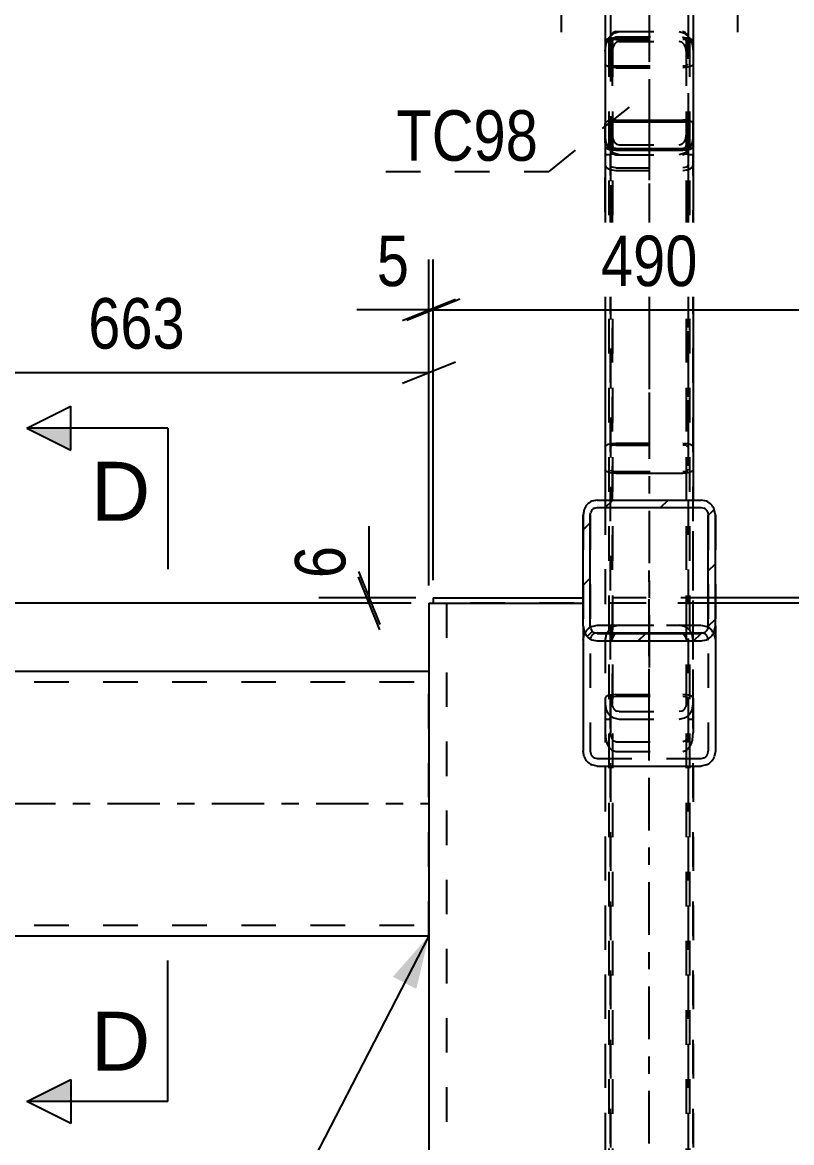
# Model space of a CAD drawing. Header units: millimetres. Extents: x 0 to 841, y 0 to 594.
# Drawn here: x 99.4 to 143, y 473.1 to 536.6 of the extents above; entities that cross this region are included whole.
import ezdxf

# ---------------------------------------------------------------- set-up
doc = ezdxf.new("R2010")
doc.units = ezdxf.units.MM
doc.linetypes.add('DXK_LINE_DOT2', pattern=[3.9198, 1.9599, -1.9599])
doc.linetypes.add('DXK_LINE_DOT3', pattern=[5.9187, 2.979, -0.9799, 0.9799, -0.9799])
doc.styles.add('Arial', font='arial.ttf', dxfattribs={"height": 0.2})
doc.styles.add('Arial Narrow', font='ARIALN.TTF', dxfattribs={"height": 0.2})

# ---------------------------------------------------------------- blocks, each defined once
blk = doc.blocks.new('Part-682121855-5937 - 5917')
at = {"color": 7, "linetype": 'DXK_LINE_DOT2'}
for p, q in [((132.445, 529.116), (132.445, 335.865)), ((132.745, 529.116), (132.445, 529.116)), ((132.445, 528.52), (132.491, 528.411)), ((132.745, 335.865), (132.745, 529.116)), ((132.768, 528.466), (132.745, 528.52)), ((137.145, 528.52), (137.122, 528.466)), ((137.445, 529.116), (137.145, 529.116)), ((137.145, 529.116), (137.145, 335.865)), ((137.399, 528.411), (137.445, 528.52)), ((137.445, 335.865), (137.445, 529.116)), ((132.491, 528.411), (132.621, 528.318)), ((132.621, 528.318), (132.815, 528.256)), ((132.833, 528.419), (132.768, 528.466)), ((132.815, 528.256), (133.045, 528.234)), ((132.93, 528.388), (132.833, 528.419)), ((133.045, 528.377), (132.93, 528.388)), ((133.045, 528.377), (136.845, 528.377)), ((133.045, 528.234), (136.845, 528.234)), ((136.96, 528.388), (136.845, 528.377)), ((136.845, 528.234), (137.075, 528.256)), ((137.057, 528.419), (136.96, 528.388)), ((137.122, 528.466), (137.057, 528.419)), ((137.075, 528.256), (137.269, 528.318)), ((137.269, 528.318), (137.399, 528.411)), ((132.491, 522.337), (132.445, 522.897)), ((132.745, 522.897), (132.768, 522.617)), ((137.122, 522.617), (137.145, 522.897)), ((137.445, 522.897), (137.399, 522.337)), ((132.93, 522.221), (133.045, 522.166)), ((133.045, 522.166), (136.845, 522.166)), ((136.845, 522.166), (136.96, 522.221)), ((133.045, 521.435), (132.815, 521.546)), ((137.075, 521.546), (136.845, 521.435)), ((133.045, 521.435), (136.845, 521.435))]:
    blk.add_line(p, q, dxfattribs=at)
for centre, radius, start, end in [((134.013, 522.5), 1.531, 186.08967, 218.53786), ((133.529, 522.698), 0.765, 186.08967, 218.53786), ((136.361, 522.698), 0.765, 321.46214, 353.91033), ((135.877, 522.5), 1.531, 321.46214, 353.91033)]:
    blk.add_arc(centre, radius, start, end, dxfattribs=at)
blk = doc.blocks.new('Part-682121855-5999 - 5917')
at = {"color": 2, "linetype": 'Continuous'}
for p, q in [((122.697, 503.985), (131.195, 503.985)), ((122.697, 503.985), (122.697, 503.685)), ((147.197, 503.985), (138.695, 503.985)), ((147.197, 503.985), (147.197, 503.685)), ((122.697, 503.685), (123.535, 503.685)), ((147.197, 503.685), (146.358, 503.685))]:
    blk.add_line(p, q, dxfattribs=at)
at = {"color": 7, "linetype": 'DXK_LINE_DOT2'}
for p, q in [((138.695, 503.985), (131.195, 503.985)), ((146.358, 503.685), (123.535, 503.685))]:
    blk.add_line(p, q, dxfattribs=at)
blk = doc.blocks.new('Part-682121855-5988 - 5917')
at = {"color": 7, "linetype": 'DXK_LINE_DOT2'}
for p, q in [((132.491, 498.385), (132.445, 498.304)), ((132.445, 498.304), (132.445, 432.794)), ((132.621, 498.454), (132.491, 498.385)), ((132.815, 498.5), (132.621, 498.454)), ((132.745, 498.304), (132.768, 498.345)), ((132.745, 498.304), (132.745, 432.794)), ((132.768, 498.345), (132.833, 498.379)), ((133.045, 498.516), (132.815, 498.5)), ((132.833, 498.379), (132.93, 498.402)), ((132.93, 498.402), (133.045, 498.41)), ((133.045, 498.516), (136.845, 498.516)), ((133.045, 498.41), (136.845, 498.41)), ((137.075, 498.5), (136.845, 498.516)), ((136.845, 498.41), (136.96, 498.402)), ((136.96, 498.402), (137.057, 498.379)), ((137.057, 498.379), (137.122, 498.345)), ((137.269, 498.454), (137.075, 498.5)), ((137.122, 498.345), (137.145, 498.304)), ((137.145, 498.304), (137.145, 432.794)), ((137.399, 498.385), (137.269, 498.454)), ((137.445, 498.304), (137.399, 498.385)), ((137.445, 498.304), (137.445, 432.794)), ((132.445, 497.114), (132.745, 497.114)), ((137.145, 497.114), (137.445, 497.114)), ((132.445, 496.359), (132.491, 495.946)), ((132.768, 496.152), (132.745, 496.359)), ((137.145, 496.359), (137.122, 496.152)), ((137.399, 495.946), (137.445, 496.359)), ((133.045, 495.819), (132.93, 495.86)), ((133.045, 495.819), (136.845, 495.819)), ((136.96, 495.86), (136.845, 495.819)), ((132.815, 495.362), (133.045, 495.28)), ((133.045, 495.28), (136.845, 495.28)), ((136.845, 495.28), (137.075, 495.362))]:
    blk.add_line(p, q, dxfattribs=at)
for centre, radius, start, end in [((133.264, 496.237), 0.503, 189.69674, 228.47283), ((136.626, 496.237), 0.503, 311.52717, 350.30326), ((133.482, 496.115), 1.006, 189.69674, 228.47283), ((136.408, 496.115), 1.006, 311.52717, 350.30326)]:
    blk.add_arc(centre, radius, start, end, dxfattribs=at)
blk = doc.blocks.new('Part-682121855-5933 - 5917')
at = {"color": 7, "linetype": 'DXK_LINE_DOT2'}
for p, q in [((132.506, 535.412), (132.679, 535.775)), ((132.679, 535.775), (132.939, 536.017)), ((132.939, 536.017), (133.245, 536.102)), ((133.092, 535.5), (132.962, 535.379)), ((133.245, 535.543), (133.092, 535.5)), ((133.245, 536.102), (136.645, 536.102)), ((133.245, 535.543), (136.645, 535.543)), ((136.645, 536.102), (136.951, 536.017)), ((136.798, 535.5), (136.645, 535.543)), ((136.928, 535.379), (136.798, 535.5)), ((136.951, 536.017), (137.211, 535.775)), ((137.211, 535.775), (137.384, 535.412)), ((132.445, 534.984), (132.506, 535.412)), ((132.445, 534.984), (132.445, 511.258)), ((132.875, 535.198), (132.845, 534.984)), ((132.845, 534.984), (132.845, 497.965)), ((132.962, 535.379), (132.875, 535.198)), ((137.015, 535.198), (136.928, 535.379)), ((137.045, 534.984), (137.015, 535.198)), ((137.045, 534.984), (137.045, 497.965)), ((137.384, 535.412), (137.445, 534.984)), ((137.445, 534.984), (137.445, 511.258)), ((132.506, 529.806), (132.445, 530.234)), ((132.679, 529.443), (132.506, 529.806)), ((132.845, 530.234), (132.875, 530.02)), ((132.875, 530.02), (132.962, 529.838)), ((132.962, 529.838), (133.092, 529.717)), ((136.798, 529.717), (136.928, 529.838)), ((136.928, 529.838), (137.015, 530.02)), ((137.015, 530.02), (137.045, 530.234)), ((137.384, 529.806), (137.211, 529.443)), ((137.445, 530.234), (137.384, 529.806)), ((132.939, 529.201), (132.679, 529.443)), ((133.245, 529.116), (132.939, 529.201)), ((133.092, 529.717), (133.245, 529.675)), ((133.245, 529.675), (136.645, 529.675)), ((136.645, 529.675), (136.798, 529.717)), ((136.951, 529.201), (136.645, 529.116)), ((137.211, 529.443), (136.951, 529.201)), ((133.245, 529.116), (136.645, 529.116)), ((132.445, 509.533), (132.445, 497.965)), ((137.445, 497.965), (137.445, 509.533)), ((132.506, 501.909), (132.445, 501.584)), ((133.245, 502.435), (132.939, 502.37)), ((133.092, 501.977), (133.245, 502.009)), ((133.245, 502.435), (136.645, 502.435)), ((133.245, 502.009), (136.645, 502.009)), ((136.951, 502.37), (136.645, 502.435)), ((136.645, 502.009), (136.798, 501.977)), ((137.445, 501.584), (137.384, 501.909)), ((132.845, 501.584), (132.875, 501.746)), ((137.015, 501.746), (137.045, 501.584)), ((132.445, 497.965), (132.506, 497.64)), ((132.875, 497.802), (132.845, 497.965)), ((133.245, 497.54), (133.092, 497.572)), ((133.245, 497.54), (136.645, 497.54)), ((136.798, 497.572), (136.645, 497.54)), ((137.045, 497.965), (137.015, 497.802)), ((137.384, 497.64), (137.445, 497.965)), ((132.939, 497.179), (133.245, 497.114)), ((133.245, 497.114), (136.645, 497.114)), ((136.645, 497.114), (136.951, 497.179))]:
    blk.add_line(p, q, dxfattribs=at)
at = {"color": 7, "linetype": 'DXK_LINE_DOT3'}
blk.add_line((134.945, 532.609), (134.945, 499.774), dxfattribs=at)
at = {"color": 2, "linetype": 'Continuous'}
for p, q in [((132.445, 511.258), (132.445, 509.533)), ((137.445, 511.258), (137.445, 509.533))]:
    blk.add_line(p, q, dxfattribs=at)
at = {"color": 7, "linetype": 'DXK_LINE_DOT2'}
for centre, radius, start, end in [((133.28, 501.616), 0.827, 114.31998, 159.2417), ((133.262, 501.6), 0.414, 114.31998, 159.2417), ((136.628, 501.6), 0.414, 20.7583, 65.68002), ((136.61, 501.616), 0.827, 20.7583, 65.68002), ((133.28, 497.933), 0.827, 200.7583, 245.68002), ((133.262, 497.949), 0.414, 200.7583, 245.68002), ((136.628, 497.949), 0.414, 294.31998, 339.2417), ((136.61, 497.933), 0.827, 294.31998, 339.2417)]:
    blk.add_arc(centre, radius, start, end, dxfattribs=at)
blk = doc.blocks.new('Part-682121855-5934 - 5917')
at = {"linetype": 'Continuous'}
h = blk.add_hatch(dxfattribs=at)
h.set_pattern_fill('', scale=0.7, style=0, pattern_type=0)
h.set_pattern_definition([(45, (138.634, 509.0072), (-1.57154, 1.57154), [])])
h.paths.add_polyline_path([(138.695, 508.681), (138.634, 509.007), (138.461, 509.283), (138.201, 509.468), (137.895, 509.533), (131.995, 509.533), (131.689, 509.468), (131.429, 509.283), (131.256, 509.007), (131.195, 508.681), (131.195, 502.403), (131.256, 502.077), (131.429, 501.801), (131.689, 501.616), (131.995, 501.551), (137.895, 501.551), (138.201, 501.616), (138.461, 501.801), (138.634, 502.077), (138.695, 502.403)])
h.paths.add_polyline_path([(138.265, 502.24), (138.178, 502.102), (138.048, 502.009), (137.895, 501.977), (131.995, 501.977), (131.842, 502.009), (131.712, 502.102), (131.625, 502.24), (131.595, 502.403), (131.595, 508.681), (131.625, 508.844), (131.712, 508.982), (131.842, 509.075), (131.995, 509.107), (137.895, 509.107), (138.048, 509.075), (138.178, 508.982), (138.265, 508.844), (138.295, 508.681), (138.295, 502.403)])
at = {"color": 2, "linetype": 'Continuous'}
for p, q in [((131.995, 509.533), (131.689, 509.468)), ((131.995, 509.533), (137.895, 509.533)), ((138.201, 509.468), (137.895, 509.533)), ((131.256, 509.007), (131.195, 508.681)), ((131.595, 508.681), (131.625, 508.844)), ((131.842, 509.075), (131.995, 509.107)), ((131.995, 509.107), (137.895, 509.107)), ((137.895, 509.107), (138.048, 509.075)), ((138.265, 508.844), (138.295, 508.681)), ((138.695, 508.681), (138.634, 509.007)), ((131.195, 502.403), (131.195, 508.681)), ((131.595, 502.403), (131.595, 508.681)), ((138.295, 502.403), (138.295, 508.681)), ((138.695, 502.403), (138.695, 508.681)), ((131.195, 502.403), (131.195, 495.304)), ((131.195, 502.403), (131.256, 502.077)), ((131.625, 502.24), (131.595, 502.403)), ((131.995, 501.977), (131.842, 502.009)), ((131.995, 502.009), (131.92, 501.993)), ((131.995, 502.009), (137.895, 502.009)), ((131.995, 501.977), (137.895, 501.977)), ((137.97, 501.993), (137.895, 502.009)), ((138.048, 502.009), (137.895, 501.977)), ((138.295, 502.403), (138.265, 502.24)), ((138.634, 502.077), (138.695, 502.403)), ((138.695, 502.403), (138.695, 495.304)), ((131.689, 501.616), (131.995, 501.551)), ((131.995, 501.551), (137.895, 501.551)), ((137.895, 501.551), (138.201, 501.616)), ((131.256, 494.979), (131.195, 495.304)), ((138.695, 495.304), (138.634, 494.979)), ((131.995, 494.453), (131.689, 494.518)), ((131.995, 494.453), (137.895, 494.453)), ((138.201, 494.518), (137.895, 494.453))]:
    blk.add_line(p, q, dxfattribs=at)
at = {"color": 7, "linetype": 'DXK_LINE_DOT2'}
for p, q in [((131.195, 508.681), (131.195, 502.403)), ((131.595, 508.681), (131.595, 495.304)), ((138.295, 508.681), (138.295, 495.304)), ((138.695, 508.681), (138.695, 502.403)), ((131.195, 501.583), (131.256, 501.909)), ((131.689, 502.37), (131.995, 502.434)), ((131.92, 501.993), (131.842, 501.976)), ((131.995, 502.434), (137.895, 502.434)), ((137.895, 502.434), (138.201, 502.37)), ((138.048, 501.976), (137.97, 501.993)), ((138.634, 501.909), (138.695, 501.583)), ((131.625, 501.746), (131.595, 501.583)), ((138.295, 501.583), (138.265, 501.746)), ((131.595, 495.304), (131.625, 495.141)), ((131.842, 494.911), (131.995, 494.879)), ((131.995, 494.879), (137.895, 494.879)), ((137.895, 494.879), (138.048, 494.911)), ((138.265, 495.141), (138.295, 495.304))]:
    blk.add_line(p, q, dxfattribs=at)
at = {"color": 7, "linetype": 'DXK_LINE_DOT3'}
blk.add_line((134.945, 495.024), (134.945, 505.542), dxfattribs=at)
at = {"color": 2, "linetype": 'Continuous'}
for centre, radius, start, end in [((132.03, 508.714), 0.827, 114.31994, 159.24166), ((137.86, 508.714), 0.827, 20.75834, 65.68006), ((132.012, 508.698), 0.414, 114.31994, 159.24166), ((137.878, 508.698), 0.414, 20.75834, 65.68006), ((132.03, 502.37), 0.827, 200.75834, 245.68006), ((132.012, 502.386), 0.414, 200.75834, 245.68006), ((137.878, 502.386), 0.414, 294.31994, 339.24166), ((137.86, 502.37), 0.827, 294.31994, 339.24166), ((132.03, 495.272), 0.827, 200.75834, 245.68006), ((137.86, 495.272), 0.827, 294.31994, 339.24166)]:
    blk.add_arc(centre, radius, start, end, dxfattribs=at)
at = {"color": 7, "linetype": 'DXK_LINE_DOT2'}
for centre, radius, start, end in [((132.03, 501.616), 0.827, 114.31994, 159.24166), ((132.012, 501.599), 0.414, 114.31994, 159.24166), ((137.878, 501.599), 0.414, 20.75834, 65.68006), ((137.86, 501.616), 0.827, 20.75834, 65.68006), ((132.012, 495.288), 0.414, 200.75834, 245.68006), ((137.878, 495.288), 0.414, 294.31994, 339.24166)]:
    blk.add_arc(centre, radius, start, end, dxfattribs=at)
blk = doc.blocks.new('Part-682121855-5952 - 5917')
at = {"color": 2, "linetype": 'Continuous'}
for p, q in [((68.696, 499.826), (89.283, 499.826)), ((97.64, 499.826), (122.447, 499.826)), ((68.696, 484.826), (122.447, 484.826))]:
    blk.add_line(p, q, dxfattribs=at)
at = {"color": 7, "linetype": 'DXK_LINE_DOT2'}
for p, q in [((68.696, 499.826), (68.696, 484.826)), ((89.283, 499.826), (97.64, 499.826)), ((122.447, 484.826), (122.447, 499.826)), ((68.696, 499.226), (122.447, 499.226)), ((68.696, 485.426), (122.447, 485.426))]:
    blk.add_line(p, q, dxfattribs=at)
at = {"color": 7, "linetype": 'DXK_LINE_DOT3'}
blk.add_line((68.696, 492.326), (122.447, 492.326), dxfattribs=at)
blk = doc.blocks.new('Part-682121855-6040 - 5917')
at = {"color": 2, "linetype": 'Continuous'}
for p, q in [((122.447, 503.685), (122.447, 307.326)), ((122.447, 503.685), (122.697, 503.685)), ((123.535, 503.685), (124.447, 503.685)), ((124.447, 503.685), (131.195, 503.685)), ((146.358, 503.685), (138.695, 503.685))]:
    blk.add_line(p, q, dxfattribs=at)
at = {"color": 7, "linetype": 'DXK_LINE_DOT2'}
for p, q in [((122.447, 503.685), (123.535, 503.685)), ((122.697, 503.685), (123.032, 503.685)), ((123.447, 503.685), (123.447, 307.326)), ((138.695, 503.685), (131.195, 503.685))]:
    blk.add_line(p, q, dxfattribs=at)
at = {"color": 7, "linetype": 'DXK_LINE_DOT3'}
blk.add_line((134.947, 307.326), (134.947, 503.685), dxfattribs=at)
blk = doc.blocks.new('Part-682121855-6041 - 5917')
at = {"color": 7, "linetype": 'DXK_LINE_DOT2'}
for p, q in [((132.688, 535.725), (132.658, 535.491)), ((132.658, 535.491), (132.658, 363.284)), ((132.775, 535.923), (132.688, 535.725)), ((132.904, 536.055), (132.775, 535.923)), ((132.858, 535.491), (132.873, 535.608)), ((132.858, 535.491), (132.858, 363.284)), ((132.873, 535.608), (132.916, 535.707)), ((133.058, 536.102), (132.904, 536.055)), ((132.916, 535.707), (132.981, 535.773)), ((132.981, 535.773), (133.058, 535.796)), ((133.058, 536.102), (136.833, 536.102)), ((133.058, 535.796), (136.833, 535.796)), ((136.986, 536.055), (136.833, 536.102)), ((136.833, 535.796), (136.909, 535.773)), ((136.909, 535.773), (136.974, 535.707)), ((136.974, 535.707), (137.017, 535.608)), ((137.115, 535.923), (136.986, 536.055)), ((137.017, 535.608), (137.033, 535.491)), ((137.033, 535.491), (137.033, 363.284)), ((137.202, 535.725), (137.115, 535.923)), ((137.233, 535.491), (137.202, 535.725)), ((137.233, 535.491), (137.233, 363.284)), ((132.658, 529.727), (132.688, 529.493)), ((132.688, 529.493), (132.775, 529.295)), ((132.775, 529.295), (132.904, 529.162)), ((132.873, 529.61), (132.858, 529.727)), ((132.916, 529.511), (132.873, 529.61)), ((132.904, 529.162), (133.058, 529.116)), ((132.981, 529.444), (132.916, 529.511)), ((133.058, 529.421), (132.981, 529.444)), ((133.058, 529.421), (136.833, 529.421)), ((136.909, 529.444), (136.833, 529.421)), ((136.833, 529.116), (136.986, 529.162)), ((136.974, 529.511), (136.909, 529.444)), ((137.017, 529.61), (136.974, 529.511)), ((136.986, 529.162), (137.115, 529.295)), ((137.033, 529.727), (137.017, 529.61)), ((137.115, 529.295), (137.202, 529.493)), ((137.202, 529.493), (137.233, 529.727)), ((133.058, 529.116), (136.833, 529.116))]:
    blk.add_line(p, q, dxfattribs=at)
blk = doc.blocks.new('Part-682121855-23657 - 5917')
at = {"color": 7, "linetype": 'DXK_LINE_DOT3'}
blk.add_line((134.945, 549.196), (134.945, 513.196), dxfattribs=at)
at = {"color": 7, "linetype": 'DXK_LINE_DOT2'}
for p, q in [((132.621, 540.59), (132.491, 540.524)), ((132.815, 540.635), (132.621, 540.59)), ((133.045, 540.65), (132.815, 540.635)), ((133.045, 540.65), (136.845, 540.65)), ((137.075, 540.635), (136.845, 540.65)), ((137.269, 540.59), (137.075, 540.635)), ((137.399, 540.524), (137.269, 540.59)), ((132.491, 540.524), (132.445, 540.446)), ((132.445, 540.446), (132.445, 537.143)), ((132.745, 540.446), (132.768, 540.485)), ((132.745, 540.446), (132.745, 539.148)), ((132.768, 540.485), (132.833, 540.518)), ((132.833, 540.518), (132.93, 540.54)), ((132.93, 540.54), (133.045, 540.548)), ((133.045, 540.548), (136.845, 540.548)), ((136.845, 540.548), (136.96, 540.54)), ((136.96, 540.54), (137.057, 540.518)), ((137.057, 540.518), (137.122, 540.485)), ((137.122, 540.485), (137.145, 540.446)), ((137.145, 540.446), (137.145, 537.143)), ((137.145, 540.446), (137.145, 521.947)), ((137.445, 540.446), (137.399, 540.524)), ((137.445, 540.446), (137.445, 521.947)), ((132.445, 539.148), (132.445, 537.143)), ((132.445, 539.148), (132.491, 539.07)), ((132.491, 539.07), (132.621, 539.004)), ((132.621, 539.004), (132.815, 538.959)), ((132.745, 539.148), (132.745, 521.947)), ((132.768, 539.109), (132.745, 539.148)), ((132.833, 539.076), (132.768, 539.109)), ((132.815, 538.959), (133.045, 538.944)), ((132.93, 539.054), (132.833, 539.076)), ((133.045, 539.046), (132.93, 539.054)), ((133.045, 539.046), (136.845, 539.046)), ((133.045, 538.944), (136.845, 538.944)), ((136.96, 539.054), (136.845, 539.046)), ((136.845, 538.944), (137.075, 538.959)), ((137.057, 539.076), (136.96, 539.054)), ((137.122, 539.109), (137.057, 539.076)), ((137.075, 538.959), (137.269, 539.004)), ((137.145, 539.148), (137.122, 539.109)), ((137.269, 539.004), (137.399, 539.07)), ((137.399, 539.07), (137.445, 539.148)), ((132.445, 521.947), (132.445, 530.881)), ((137.445, 530.881), (137.445, 521.947)), ((132.621, 523.389), (132.815, 523.433)), ((132.815, 523.433), (133.045, 523.449)), ((133.045, 523.449), (136.845, 523.449)), ((136.845, 523.449), (137.075, 523.433)), ((137.075, 523.433), (137.269, 523.389)), ((132.445, 523.244), (132.491, 523.322)), ((132.491, 523.322), (132.621, 523.389)), ((132.768, 523.283), (132.745, 523.244)), ((132.833, 523.316), (132.768, 523.283)), ((132.93, 523.338), (132.833, 523.316)), ((133.045, 523.346), (132.93, 523.338)), ((133.045, 523.346), (136.845, 523.346)), ((136.96, 523.338), (136.845, 523.346)), ((137.057, 523.316), (136.96, 523.338)), ((137.122, 523.283), (137.057, 523.316)), ((137.145, 523.244), (137.122, 523.283)), ((137.269, 523.389), (137.399, 523.322)), ((137.399, 523.322), (137.445, 523.244)), ((132.491, 521.868), (132.445, 521.947)), ((132.621, 521.802), (132.491, 521.868)), ((132.815, 521.757), (132.621, 521.802)), ((132.745, 521.947), (132.768, 521.907)), ((132.768, 521.907), (132.833, 521.874)), ((133.045, 521.742), (132.815, 521.757)), ((132.833, 521.874), (132.93, 521.852)), ((132.93, 521.852), (133.045, 521.844)), ((133.045, 521.844), (136.845, 521.844)), ((133.045, 521.742), (136.845, 521.742)), ((136.845, 521.844), (136.96, 521.852)), ((137.075, 521.757), (136.845, 521.742)), ((136.96, 521.852), (137.057, 521.874)), ((137.057, 521.874), (137.122, 521.907)), ((137.269, 521.802), (137.075, 521.757)), ((137.122, 521.907), (137.145, 521.947)), ((137.399, 521.868), (137.269, 521.802)), ((137.445, 521.947), (137.399, 521.868))]:
    blk.add_line(p, q, dxfattribs=at)
at = {"color": 2, "linetype": 'Continuous'}
for p, q in [((132.445, 537.143), (132.445, 530.881)), ((137.445, 537.143), (137.445, 530.881))]:
    blk.add_line(p, q, dxfattribs=at)
blk = doc.blocks.new('Part-682121855-23659 - 5917')
at = {"color": 7, "linetype": 'DXK_LINE_DOT2'}
for p, q in [((132.491, 552.837), (132.445, 552.758)), ((132.445, 552.758), (132.445, 534.259)), ((132.621, 552.903), (132.491, 552.837)), ((132.815, 552.947), (132.621, 552.903)), ((132.745, 552.758), (132.768, 552.797)), ((132.745, 552.758), (132.745, 534.259)), ((132.768, 552.797), (132.833, 552.831)), ((133.045, 552.963), (132.815, 552.947)), ((132.833, 552.831), (132.93, 552.853)), ((132.93, 552.853), (133.045, 552.861)), ((133.045, 552.963), (136.845, 552.963)), ((133.045, 552.861), (136.845, 552.861)), ((137.075, 552.947), (136.845, 552.963)), ((136.845, 552.861), (136.96, 552.853)), ((136.96, 552.853), (137.057, 552.831)), ((137.057, 552.831), (137.122, 552.797)), ((137.269, 552.903), (137.075, 552.947)), ((137.122, 552.797), (137.145, 552.758)), ((137.145, 551.461), (137.145, 552.758)), ((137.145, 552.758), (137.145, 534.259)), ((137.399, 552.837), (137.269, 552.903)), ((137.445, 552.758), (137.399, 552.837)), ((137.445, 552.758), (137.445, 534.259)), ((132.445, 551.461), (132.491, 551.383)), ((132.491, 551.383), (132.621, 551.316)), ((132.768, 551.422), (132.745, 551.461)), ((132.833, 551.389), (132.768, 551.422)), ((132.93, 551.366), (132.833, 551.389)), ((137.057, 551.389), (136.96, 551.366)), ((137.122, 551.422), (137.057, 551.389)), ((137.145, 551.461), (137.122, 551.422)), ((137.269, 551.316), (137.399, 551.383)), ((137.399, 551.383), (137.445, 551.461)), ((132.621, 551.316), (132.815, 551.272)), ((132.745, 551.288), (132.745, 534.259)), ((132.815, 551.272), (133.045, 551.256)), ((133.045, 551.359), (132.93, 551.366)), ((133.045, 551.359), (136.845, 551.359)), ((133.045, 551.256), (136.845, 551.256)), ((136.96, 551.366), (136.845, 551.359)), ((136.845, 551.256), (137.075, 551.272)), ((137.075, 551.272), (137.269, 551.316)), ((132.445, 543.01), (132.445, 534.259)), ((137.445, 543.01), (137.445, 534.259)), ((132.445, 535.556), (132.491, 535.635)), ((132.491, 535.635), (132.621, 535.701)), ((132.621, 535.701), (132.815, 535.746)), ((132.768, 535.596), (132.745, 535.556)), ((132.833, 535.629), (132.768, 535.596)), ((132.815, 535.746), (133.045, 535.761)), ((132.93, 535.651), (132.833, 535.629)), ((133.045, 535.659), (132.93, 535.651)), ((133.045, 535.761), (136.845, 535.761)), ((133.045, 535.659), (136.845, 535.659)), ((136.845, 535.761), (137.075, 535.746)), ((136.96, 535.651), (136.845, 535.659)), ((137.057, 535.629), (136.96, 535.651)), ((137.122, 535.596), (137.057, 535.629)), ((137.075, 535.746), (137.269, 535.701)), ((137.145, 535.556), (137.122, 535.596)), ((137.269, 535.701), (137.399, 535.635)), ((137.399, 535.635), (137.445, 535.556)), ((132.491, 534.181), (132.445, 534.259)), ((132.745, 534.259), (132.768, 534.22)), ((132.768, 534.22), (132.833, 534.187)), ((137.057, 534.187), (137.122, 534.22)), ((137.122, 534.22), (137.145, 534.259)), ((137.445, 534.259), (137.399, 534.181)), ((132.621, 534.114), (132.491, 534.181)), ((132.815, 534.07), (132.621, 534.114)), ((133.045, 534.054), (132.815, 534.07)), ((132.833, 534.187), (132.93, 534.165)), ((132.93, 534.165), (133.045, 534.157)), ((133.045, 534.157), (136.845, 534.157)), ((133.045, 534.054), (136.845, 534.054)), ((136.845, 534.157), (136.96, 534.165)), ((137.075, 534.07), (136.845, 534.054)), ((136.96, 534.165), (137.057, 534.187)), ((137.269, 534.114), (137.075, 534.07)), ((137.399, 534.181), (137.269, 534.114))]:
    blk.add_line(p, q, dxfattribs=at)
at = {"color": 7, "linetype": 'DXK_LINE_DOT3'}
blk.add_line((134.945, 552.11), (134.945, 534.908), dxfattribs=at)
at = {"color": 2, "linetype": 'Continuous'}
for p, q in [((132.445, 549.456), (132.445, 543.01)), ((137.445, 549.456), (137.445, 543.01))]:
    blk.add_line(p, q, dxfattribs=at)
blk = doc.blocks.new('Part-682121855-23661 - 5917')
at = {"color": 2, "linetype": 'Continuous'}
for p, q in [((132.815, 531.07), (132.621, 531.026)), ((133.045, 531.086), (132.815, 531.07)), ((133.045, 531.086), (136.845, 531.086)), ((137.075, 531.07), (136.845, 531.086)), ((137.269, 531.026), (137.075, 531.07)), ((132.491, 530.959), (132.445, 530.881)), ((132.445, 530.881), (132.445, 529.584)), ((132.621, 531.026), (132.491, 530.959)), ((132.745, 530.881), (132.768, 530.92)), ((132.745, 530.881), (132.745, 529.584)), ((132.768, 530.92), (132.833, 530.953)), ((132.833, 530.953), (132.93, 530.976)), ((132.93, 530.976), (133.045, 530.983)), ((133.045, 530.983), (136.845, 530.983)), ((136.845, 530.983), (136.96, 530.976)), ((136.96, 530.976), (137.057, 530.953)), ((137.057, 530.953), (137.122, 530.92)), ((137.122, 530.92), (137.145, 530.881)), ((137.145, 529.584), (137.145, 530.881)), ((137.399, 530.959), (137.269, 531.026)), ((137.445, 530.881), (137.399, 530.959)), ((137.445, 529.584), (137.445, 530.881)), ((132.445, 529.584), (132.445, 511.258)), ((132.445, 529.584), (132.491, 529.505)), ((132.491, 529.505), (132.621, 529.439)), ((132.621, 529.439), (132.815, 529.394)), ((132.768, 529.545), (132.745, 529.584)), ((132.833, 529.511), (132.768, 529.545)), ((132.815, 529.394), (133.045, 529.379)), ((132.93, 529.489), (132.833, 529.511)), ((133.045, 529.481), (132.93, 529.489)), ((133.045, 529.481), (136.845, 529.481)), ((133.045, 529.379), (136.845, 529.379)), ((136.96, 529.489), (136.845, 529.481)), ((136.845, 529.379), (137.075, 529.394)), ((137.057, 529.511), (136.96, 529.489)), ((137.122, 529.545), (137.057, 529.511)), ((137.075, 529.394), (137.269, 529.439)), ((137.145, 529.584), (137.122, 529.545)), ((137.269, 529.439), (137.399, 529.505)), ((137.399, 529.505), (137.445, 529.584)), ((137.445, 529.584), (137.445, 511.258)), ((132.491, 511.18), (132.445, 511.258)), ((132.621, 511.114), (132.491, 511.18)), ((132.815, 511.069), (132.621, 511.114)), ((133.045, 511.054), (132.815, 511.069)), ((133.045, 511.054), (136.845, 511.054)), ((137.075, 511.069), (136.845, 511.054)), ((137.269, 511.114), (137.075, 511.069)), ((137.399, 511.18), (137.269, 511.114)), ((137.445, 511.258), (137.399, 511.18))]:
    blk.add_line(p, q, dxfattribs=at)
at = {"color": 7, "linetype": 'DXK_LINE_DOT2'}
for p, q in [((137.145, 530.881), (137.145, 511.258)), ((137.445, 530.881), (137.445, 529.584)), ((132.745, 529.584), (132.745, 511.258)), ((132.445, 512.556), (132.491, 512.634)), ((132.491, 512.634), (132.621, 512.701)), ((132.621, 512.701), (132.815, 512.745)), ((132.833, 512.628), (132.768, 512.595)), ((132.815, 512.745), (133.045, 512.761)), ((132.93, 512.65), (132.833, 512.628)), ((133.045, 512.658), (132.93, 512.65)), ((133.045, 512.761), (136.845, 512.761)), ((133.045, 512.658), (136.845, 512.658)), ((136.845, 512.761), (137.075, 512.745)), ((136.96, 512.65), (136.845, 512.658)), ((137.057, 512.628), (136.96, 512.65)), ((137.057, 512.628), (137.075, 512.619)), ((137.075, 512.745), (137.269, 512.701)), ((137.269, 512.701), (137.399, 512.634)), ((137.399, 512.634), (137.445, 512.556)), ((132.768, 512.595), (132.745, 512.556)), ((137.075, 512.619), (137.122, 512.595)), ((137.145, 512.556), (137.122, 512.595)), ((132.745, 511.258), (132.768, 511.219)), ((132.768, 511.219), (132.833, 511.186)), ((132.833, 511.186), (132.93, 511.164)), ((132.93, 511.164), (133.045, 511.156)), ((133.045, 511.156), (136.845, 511.156)), ((136.845, 511.156), (136.96, 511.164)), ((136.96, 511.164), (137.057, 511.186)), ((137.057, 511.186), (137.122, 511.219)), ((137.122, 511.219), (137.145, 511.258))]:
    blk.add_line(p, q, dxfattribs=at)
blk = doc.blocks.new('Bolt-682121855-23662 - 5917')
at = {"linetype": 'Continuous'}
for points in [[(129.946, 541.967), (129.832, 541.971), (129.722, 541.983), (129.623, 542.003), (129.537, 542.029), (129.47, 542.061), (129.423, 542.097), (129.399, 542.135), (129.399, 542.175), (129.423, 542.213), (129.47, 542.249), (129.537, 542.281), (129.623, 542.307), (129.722, 542.327), (129.832, 542.339), (129.946, 542.343), (130.06, 542.339), (130.17, 542.327), (130.269, 542.307), (130.355, 542.281), (130.422, 542.249), (130.469, 542.213), (130.493, 542.175), (130.493, 542.135), (130.469, 542.097), (130.422, 542.061), (130.355, 542.029), (130.269, 542.003), (130.17, 541.983), (130.06, 541.971)], [(129.946, 538.374), (129.832, 538.379), (129.722, 538.391), (129.623, 538.41), (129.537, 538.437), (129.47, 538.468), (129.423, 538.504), (129.399, 538.543), (129.399, 538.582), (129.423, 538.621), (129.47, 538.657), (129.537, 538.688), (129.623, 538.715), (129.722, 538.734), (129.832, 538.747), (129.946, 538.751), (130.06, 538.747), (130.17, 538.734), (130.269, 538.715), (130.355, 538.688), (130.422, 538.657), (130.469, 538.621), (130.493, 538.582), (130.493, 538.543), (130.469, 538.504), (130.422, 538.468), (130.355, 538.437), (130.269, 538.41), (130.17, 538.391), (130.06, 538.379)]]:
    blk.add_hatch(color=1, dxfattribs=at).paths.add_polyline_path(points)
at = {"color": 1, "linetype": 'Continuous'}
for p, q in [((129.946, 543.329), (129.946, 539.665)), ((129.946, 539.737), (129.946, 536.072))]:
    blk.add_line(p, q, dxfattribs=at)
blk = doc.blocks.new('Bolt-682121855-23663 - 5917')
at = {"linetype": 'Continuous'}
for points in [[(139.946, 541.967), (139.832, 541.971), (139.722, 541.983), (139.623, 542.003), (139.537, 542.029), (139.47, 542.061), (139.423, 542.097), (139.399, 542.135), (139.399, 542.175), (139.423, 542.213), (139.47, 542.249), (139.537, 542.281), (139.623, 542.307), (139.722, 542.327), (139.832, 542.339), (139.946, 542.343), (140.06, 542.339), (140.17, 542.327), (140.269, 542.307), (140.355, 542.281), (140.422, 542.249), (140.469, 542.213), (140.493, 542.175), (140.493, 542.135), (140.469, 542.097), (140.422, 542.061), (140.355, 542.029), (140.269, 542.003), (140.17, 541.983), (140.06, 541.971)], [(139.946, 538.374), (139.832, 538.379), (139.722, 538.391), (139.623, 538.41), (139.537, 538.437), (139.47, 538.468), (139.423, 538.504), (139.399, 538.543), (139.399, 538.582), (139.423, 538.621), (139.47, 538.657), (139.537, 538.688), (139.623, 538.715), (139.722, 538.734), (139.832, 538.747), (139.946, 538.751), (140.06, 538.747), (140.17, 538.734), (140.269, 538.715), (140.355, 538.688), (140.422, 538.657), (140.469, 538.621), (140.493, 538.582), (140.493, 538.543), (140.469, 538.504), (140.422, 538.468), (140.355, 538.437), (140.269, 538.41), (140.17, 538.391), (140.06, 538.379)]]:
    blk.add_hatch(color=1, dxfattribs=at).paths.add_polyline_path(points)
at = {"color": 1, "linetype": 'Continuous'}
for p, q in [((139.946, 543.329), (139.946, 539.665)), ((139.946, 539.737), (139.946, 536.072))]:
    blk.add_line(p, q, dxfattribs=at)
blk = doc.blocks.new('StraightDimension-682121855-37314 - 5917')
at = {"color": 7, "linetype": 'Continuous'}
for p, q in [((48.887, 505.185), (50.087, 502.185)), ((121.447, 503.685), (40.874, 503.685)), ((49.487, 496.076), (49.487, 503.685)), ((50.087, 494.576), (48.887, 497.576)), ((62.696, 496.076), (36.374, 496.076))]:
    blk.add_line(p, q, dxfattribs=at)
at = {"color": 0, "linetype": 'Continuous'}
blk.add_wipeout([(48.787, 504.285), (48.787, 508.485), (40.274, 508.485), (40.274, 504.285)], dxfattribs=at)
at = {"color": 0}
blk.add_wipeout([(48.737, 503.222), (44.537, 503.222), (44.537, 496.538), (48.737, 496.538)], dxfattribs=at)
at = {"color": 3, "linetype": 'Continuous', "style": 'Arial Narrow'}
blk.add_text('8291', height=2.8633, dxfattribs=at).set_placement((40.874, 504.885))
at = {"color": 3, "style": 'Arial Narrow'}
blk.add_text('152', height=2.8633, rotation=90.00021, dxfattribs=at).set_placement((48.137, 497.138))
blk = doc.blocks.new('StraightDimension-682121855-6338 - 5917')
at = {"color": 7, "linetype": 'Continuous'}
for p, q in [((89.283, 495.02), (89.283, 519.624)), ((122.447, 504.685), (122.447, 519.624)), ((90.783, 517.374), (87.783, 516.174)), ((120.947, 516.174), (123.947, 517.374)), ((89.283, 516.774), (122.447, 516.774))]:
    blk.add_line(p, q, dxfattribs=at)
at = {"color": 0}
blk.add_wipeout([(109.207, 517.524), (109.207, 521.724), (102.523, 521.724), (102.523, 517.524)], dxfattribs=at)
at = {"color": 3, "style": 'Arial Narrow'}
blk.add_text('663', height=2.8633, dxfattribs=at).set_placement((103.123, 518.124))
blk = doc.blocks.new('StraightDimension-682121855-6231 - 5917')
at = {"color": 7, "linetype": 'Continuous'}
for p, q in [((122.697, 504.985), (122.697, 523.17)), ((147.197, 504.985), (147.197, 523.17)), ((124.197, 520.92), (121.197, 519.72)), ((145.697, 519.72), (148.697, 520.92)), ((122.697, 520.32), (147.197, 520.32))]:
    blk.add_line(p, q, dxfattribs=at)
at = {"color": 0}
blk.add_wipeout([(138.289, 521.07), (138.289, 525.27), (131.604, 525.27), (131.604, 521.07)], dxfattribs=at)
at = {"color": 3, "style": 'Arial Narrow'}
blk.add_text('490', height=2.8633, dxfattribs=at).set_placement((132.204, 521.67))
blk = doc.blocks.new('StraightDimension-682121855-6323 - 5917')
at = {"color": 7, "linetype": 'Continuous'}
for p, q in [((68.696, 483.826), (68.696, 451.615)), ((122.447, 483.826), (122.447, 451.615)), ((70.196, 454.615), (67.196, 453.415)), ((120.947, 453.415), (123.947, 454.615)), ((68.696, 454.015), (122.447, 454.015))]:
    blk.add_line(p, q, dxfattribs=at)
at = {"color": 0}
blk.add_wipeout([(99.828, 454.765), (99.828, 458.965), (91.315, 458.965), (91.315, 454.765)], dxfattribs=at)
at = {"color": 3, "style": 'Arial Narrow'}
blk.add_text('1075', height=2.8633, dxfattribs=at).set_placement((91.915, 455.365))
blk = doc.blocks.new('StraightDimension-682121855-6210 - 5917')
at = {"color": 7, "linetype": 'Continuous'}
for p, q in [((119.06, 503.985), (119.06, 508.063)), ((119.06, 503.985), (119.06, 508.063)), ((118.46, 505.485), (119.66, 502.485)), ((119.66, 502.185), (118.46, 505.185)), ((121.697, 503.985), (116.21, 503.985)), ((119.06, 503.685), (119.06, 503.985)), ((121.447, 503.685), (116.21, 503.685))]:
    blk.add_line(p, q, dxfattribs=at)
at = {"color": 0}
blk.add_wipeout([(118.31, 507.538), (114.11, 507.538), (114.11, 504.51), (118.31, 504.51)], dxfattribs=at)
at = {"color": 3, "style": 'Arial Narrow'}
blk.add_text('6', height=2.863, rotation=90.00021, dxfattribs=at).set_placement((117.71, 505.11))
blk = doc.blocks.new('StraightDimension-682121855-6241 - 5917')
at = {"color": 7, "linetype": 'Continuous'}
for p, q in [((122.447, 504.685), (122.447, 523.17)), ((122.697, 504.985), (122.697, 523.17)), ((120.947, 519.72), (123.947, 520.92)), ((124.197, 520.92), (121.197, 519.72)), ((122.447, 520.32), (118.368, 520.32)), ((122.447, 520.32), (118.368, 520.32)), ((122.447, 520.32), (122.697, 520.32))]:
    blk.add_line(p, q, dxfattribs=at)
at = {"color": 0}
blk.add_wipeout([(121.922, 521.07), (121.922, 525.27), (118.893, 525.27), (118.893, 521.07)], dxfattribs=at)
at = {"color": 3, "style": 'Arial Narrow'}
blk.add_text('5', height=2.863, dxfattribs=at).set_placement((119.493, 521.67))
blk = doc.blocks.new('Mark-682121855-5929 - 5917')
at = {"color": 30, "linetype": 'DXK_LINE_DOT2'}
for p in [(133.813, 531.819), (120.007, 528.177)]:
    blk.add_line(p, (129.243, 528.177), dxfattribs=at)
at = {"color": 0}
blk.add_wipeout([(128.643, 528.777), (128.643, 531.777), (120.607, 531.777), (120.607, 528.777)], dxfattribs=at)
blk.add_wipeout([(128.643, 528.777), (128.643, 531.777), (120.607, 531.777), (120.607, 528.777)], dxfattribs=at)
at = {"color": 3, "style": 'Arial Narrow'}
blk.add_text('TC98', height=2.8633, dxfattribs=at).set_placement((120.607, 528.777))
blk = doc.blocks.new('SectionMark-682121855-6394 - 5917')
at = {"linetype": 'Continuous'}
for points in [[(102.14, 513.612), (102.14, 512.362), (99.64, 513.612)], [(102.14, 476.679), (102.14, 475.429), (99.64, 475.429)]]:
    blk.add_hatch(color=6, dxfattribs=at).paths.add_polyline_path(points)
at = {"color": 6, "linetype": 'Continuous'}
for p, q in [((99.64, 513.612), (102.14, 514.862)), ((102.14, 512.362), (102.14, 514.862)), ((107.64, 513.612), (99.64, 513.612)), ((99.64, 513.612), (102.14, 512.362)), ((107.64, 513.612), (107.64, 505.612)), ((107.64, 475.429), (107.64, 483.429)), ((99.64, 475.429), (102.14, 476.679)), ((102.14, 476.679), (102.14, 474.179)), ((107.64, 475.429), (99.64, 475.429)), ((102.14, 474.179), (99.64, 475.429))]:
    blk.add_line(p, q, dxfattribs=at)
at = {"color": 0, "linetype": 'Continuous'}
for points in [[(106.64, 508.362), (106.64, 511.862), (103.269, 511.862), (103.269, 508.362)], [(106.64, 477.179), (106.64, 480.679), (103.269, 480.679), (103.269, 477.179)]]:
    blk.add_wipeout(points, dxfattribs=at)
at = {"color": 3, "linetype": 'Continuous', "style": 'Arial'}
for p in [(103.269, 508.362), (103.269, 477.179)]:
    blk.add_text('D', height=3.343, dxfattribs=at).set_placement(p)
blk = doc.blocks.new('WeldMark-682121855-6400 - 5917')
at = {"linetype": 'Continuous'}
blk.add_hatch(color=30, dxfattribs=at).paths.add_polyline_path([(120.404, 482.504), (122.447, 484.826), (121.737, 481.816)])
at = {"color": 30, "linetype": 'Continuous'}
for p in [(122.447, 484.826), (98.958, 467.701)]:
    blk.add_line(p, (113.605, 467.701), dxfattribs=at)
at = {"color": 3, "linetype": 'Continuous'}
for p, q in [((98.958, 467.701), (94.672, 471.987)), ((98.958, 467.701), (94.672, 463.415)), ((106.362, 467.701), (110.648, 467.701)), ((110.648, 467.701), (106.362, 463.415)), ((106.362, 463.415), (106.362, 467.701))]:
    blk.add_line(p, q, dxfattribs=at)
for start, end in [(90, 270), (270, 90)]:
    blk.add_arc((113.605, 467.701), 1.5, start, end, dxfattribs=at)
at = {"color": 0}
blk.add_wipeout([(105.705, 463.601), (105.705, 467.001), (100.858, 467.001), (100.858, 463.601)], dxfattribs=at)
at = {"color": 3, "style": 'Arial'}
blk.add_text('12', height=2.8652, dxfattribs=at).set_placement((101.058, 463.801))
at = {"color": 0, "linetype": 'Continuous'}
blk.add_wipeout([(95.058, 467.051), (95.058, 469.551), (88.578, 469.551), (88.578, 467.051)], dxfattribs=at)
blk.add_wipeout([(95.058, 467.051), (95.058, 469.551), (88.578, 469.551), (88.578, 467.051)], dxfattribs=at)
at = {"color": 3, "linetype": 'Continuous', "style": 'Arial'}
blk.add_text('TYP', height=2.3877, dxfattribs=at).set_placement((88.578, 467.051))

msp = doc.modelspace()

# ---------------------------------------------------------------- block references
for name in ['Part-682121855-23659 - 5917', 'Part-682121855-23657 - 5917', 'Bolt-682121855-23662 - 5917', 'Bolt-682121855-23663 - 5917', 'Part-682121855-5933 - 5917', 'Part-682121855-6041 - 5917', 'Part-682121855-23661 - 5917', 'Part-682121855-5937 - 5917', 'Part-682121855-5934 - 5917', 'Part-682121855-5999 - 5917', 'Part-682121855-6040 - 5917', 'Part-682121855-5952 - 5917', 'Part-682121855-5988 - 5917']:
    msp.add_blockref(name, (0, 0))

# ---------------------------------------------------------------- next in the draw order: block references
for name in ['Mark-682121855-5929 - 5917', 'StraightDimension-682121855-37314 - 5917', 'StraightDimension-682121855-6323 - 5917']:
    msp.add_blockref(name, (0, 0))

# ---------------------------------------------------------------- next in the draw order: block references
msp.add_blockref('StraightDimension-682121855-6338 - 5917', (0, 0))

# ---------------------------------------------------------------- next in the draw order: block references
for name in ['StraightDimension-682121855-6231 - 5917', 'SectionMark-682121855-6394 - 5917']:
    msp.add_blockref(name, (0, 0))

# ---------------------------------------------------------------- next in the draw order: block references
for name in ['StraightDimension-682121855-6210 - 5917', 'WeldMark-682121855-6400 - 5917']:
    msp.add_blockref(name, (0, 0))

# ---------------------------------------------------------------- next in the draw order: block references
msp.add_blockref('StraightDimension-682121855-6241 - 5917', (0, 0))

doc.saveas('drawing.dxf')
